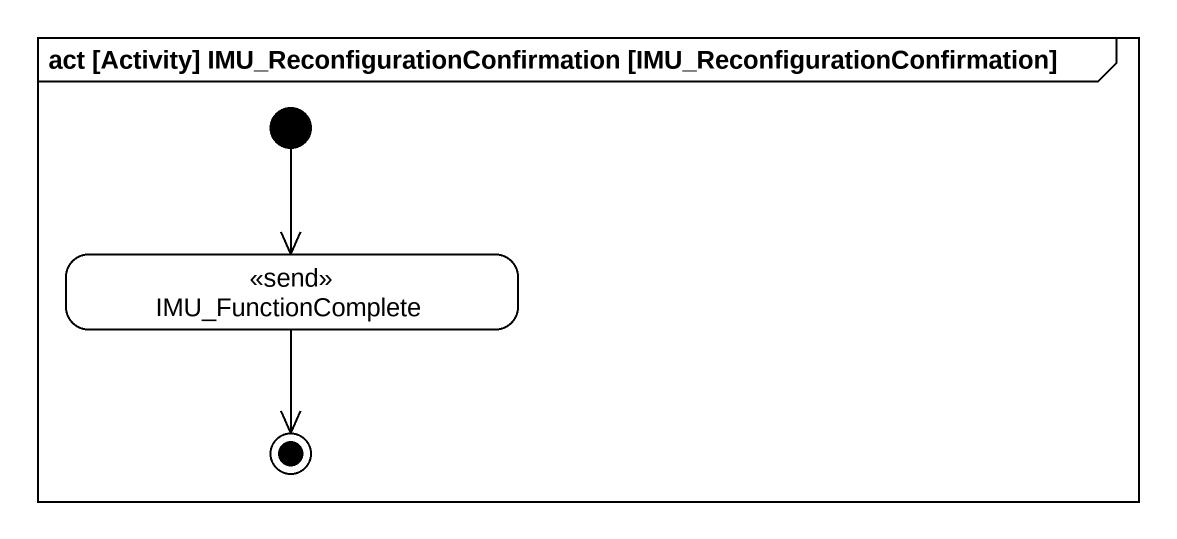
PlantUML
@startuml
mainframe act [Activity] IMU_ReconfigurationConfirmation [IMU_ReconfigurationConfirmation]
hide empty description
state IMU_FunctionComplete <<send>>
[*] --> IMU_FunctionComplete
IMU_FunctionComplete --> [*]
@enduml
